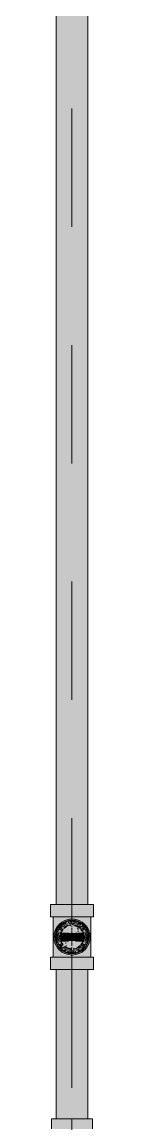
# Model space of a CAD drawing. Header units: millimetres. Extents: x -4000 to 187956, y -58990 to 162485.
# Drawn here: x 59221 to 59279, y 128199 to 129678 of the extents above; entities that cross this region are included whole.
import ezdxf

# ---------------------------------------------------------------- set-up
doc = ezdxf.new("R2010")
doc.units = ezdxf.units.MM
doc.linetypes.add('Dash 1_16_', pattern=[317.5, 158.75, -158.75])
for name, color, linetype, lineweight in [('F-SPRN', 3, 'Continuous', 9), ('P-PIPE', 3, 'Continuous', 9), ('P-PIPE-CNTR', 3, 'Continuous', 9)]:
    doc.layers.add(name, color=color, linetype=linetype, lineweight=lineweight)

# ---------------------------------------------------------------- blocks, each defined once
blk = doc.blocks.new('Sprinkler_Up - DN20-V1061-FFS - TANG 1')
at = {"layer": 'F-SPRN', "transparency": 33554534}
for points in [[(-13.5, 0), (-3.9, 0.7), (-1.7, 2.9), (-1.2, 3.5), (-0.6, 4), (0.6, 4), (1.2, 3.5), (1.7, 2.9), (4.6, 0), (22.2, 0), (18, 13.1), (6.9, 21.2), (-6.9, 21.2), (-18, 13.1), (-22.2, 0)], [(0, -16.7), (4.3, -16.1), (11.8, -11.8), (16.1, -4.3), (16.1, 4.3), (11.8, 11.8), (8.3, 14.4), (0, 16.7), (-4.3, 16.1), (-11.8, 11.8), (-16.1, 4.3), (-16.1, -4.3), (-11.8, -11.8), (-8.3, -14.4)], [(0, -15.6), (7.8, -13.5), (13.5, -7.8), (15.1, -4), (15.1, 4), (13, 8.3), (7.8, 13.5), (0, 15.6), (-7.8, 13.5), (-11, 11), (-15.1, 4), (-15.1, -4), (-11, -11), (-7.8, -13.5)], [(3.4, -21.2), (6.9, -21.2), (18, -13.1), (22.2, 0), (3.9, -0.7), (1.7, -2.9), (1.2, -3.5), (0.6, -4), (-0.6, -4), (-1.2, -3.5), (-1.7, -2.9), (-4.6, 0), (-22.2, 0), (-18, -13.1), (-6.9, -21.2), (0, -21.2)], [(-10.9, -5.5), (-10.9, 5.4), (-14.5, 5.4), (-14.5, -5.5)], [(-7.7, -5.5), (-7.7, 5.4), (-10.9, 5.4), (-10.9, -5.5)], [(0, -5.5), (0, 5.4), (-7.7, 5.4), (-7.7, -5.5)], [(0, 0), (5.7, 0), (2.9, 4.9), (-2.9, 4.9), (-5.7, 0)], [(2.9, -4.9), (5.7, 0), (-5.7, 0), (-2.9, -4.9)], [(-4.6, 0), (4.6, 0), (0, 4.6)], [(0, -4.6), (4.6, 0), (-4.6, 0)], [(0, -2.6), (1.3, 0), (-1.8, 0)], [(-1.3, 0), (1.8, 0), (0, 2.6)], [(7.7, -5.5), (7.7, 5.4), (0, 5.4), (0, -5.5)], [(10.9, -5.5), (10.9, 5.4), (7.7, 5.4), (7.7, -5.5)], [(10.9, -5.5), (14.5, -5.5), (14.5, 5.4), (10.9, 5.4)]]:
    blk.add_hatch(color=1, dxfattribs=at).paths.add_polyline_path(points)
at = {"layer": 'F-SPRN', "color": 1}
for p, q in [((-11.5, 5.4), (-14.5, 5.4)), ((-14.5, 5.4), (-11.3, 5.4)), ((-14.5, 5.4), (-14.5, 3.7)), ((-14.5, 3.3), (-14.5, 0)), ((-11.5, 5.4), (-11.5, 4)), ((-10.9, 1.9), (-10.9, 3.6)), ((-10.8, 5.4), (-8, 5.4)), ((-8.1, 5.4), (-10.8, 5.4)), ((-8.1, 5.4), (-8.1, 2.8)), ((-8.1, 2.5), (-8.1, 0.7)), ((-7.7, 4.8), (-7.7, 2.7)), ((-7.7, 4.8), (-7.7, 2.7)), ((-7.7, 2.1), (-7.7, 0.5)), ((-7.7, 2.1), (-7.7, 0.5)), ((-6.7, 5.4), (-4.7, 5.4)), ((-5.8, 3.8), (-5.8, 2.2)), ((-2.1, 0), (-2.1, 0)), ((-2.1, 0), (-2.1, -0.1)), ((-0.6, 2), (-0.6, 2)), ((-0.5, 2), (-0.6, 2)), ((0, 2.1), (-0.1, 2.1)), ((2, 0.5), (2, 0.6)), ((2.1, 0), (2.1, 0.1)), ((2.1, 0), (2.1, 0)), ((4.7, 5.4), (6.5, 5.4)), ((7.7, 5.4), (10.8, 5.4)), ((7.7, 5.2), (7.7, 2.7)), ((7.7, 5.2), (7.7, 2.7)), ((7.7, 2.3), (7.7, 0.5)), ((7.7, 2.3), (7.7, 0.5)), ((10.8, 5.4), (8.1, 5.4)), ((8.1, 5.4), (8.1, 2.8)), ((8.1, 2.5), (8.1, 0.4)), ((10.9, 5.4), (13, 5.4)), ((10.9, 3.6), (10.9, 0.2)), ((13, 5.4), (11.5, 5.4)), ((11.5, 5.4), (11.5, 4)), ((11.5, 3), (11.5, 0.2)), ((13.2, 5.4), (14.5, 5.4)), ((14.5, 5.4), (13.2, 5.4)), ((14.5, 5.4), (14.5, -5.5)), ((-14.5, -1.3), (-14.5, -3.7)), ((-11.1, -5.5), (-14.5, -5.5)), ((-14.5, -5.5), (-11.5, -5.5)), ((-10.9, -2.6), (-10.9, -1.3)), ((-10.8, -5.5), (-8.1, -5.5)), ((-7.8, -5.5), (-10.8, -5.5)), ((-8.1, -4.2), (-8.1, -5.5)), ((-7.7, -2.7), (-7.7, -4)), ((-7.7, -2.7), (-7.7, -4)), ((-7, -5.5), (-5.8, -5.5)), ((-4.8, -5.5), (-7, -5.5)), ((-5.8, -2.3), (-5.8, -3.8)), ((0, -2.1), (0.1, -2.1)), ((7, -5.5), (4.8, -5.5)), ((5.8, -2.2), (5.8, -3.8)), ((5.8, -5.5), (7, -5.5)), ((7.7, -0.5), (7.7, -2.3)), ((7.7, -0.5), (7.7, -2.3)), ((7.7, -2.7), (7.7, -5.4)), ((7.7, -2.7), (7.7, -5.4)), ((10.8, -5.5), (7.7, -5.5)), ((8.1, -0.4), (8.1, -2.5)), ((8.1, -2.8), (8.1, -5.5)), ((8.1, -5.5), (10.8, -5.5)), ((10.9, -0.2), (10.9, -3.6)), ((13, -5.5), (10.9, -5.5)), ((11.5, -0.2), (11.5, -3)), ((11.5, -4), (11.5, -5.5)), ((11.5, -5.5), (13, -5.5)), ((13.3, -5.5), (14.5, -5.5)), ((14.5, -5.5), (13.3, -5.5))]:
    blk.add_line(p, q, dxfattribs=at)
at = {"layer": 'F-SPRN', "color": 1, "flags": 128}
for points in [[(-1.4, 1.5), (-1.5, 1.5), (-1.5, 1.4), (-1.6, 1.3), (-1.6, 1.3), (-1.7, 1.2), (-1.7, 1.1), (-1.8, 1.1), (-1.8, 1), (-1.9, 0.9), (-1.9, 0.8), (-1.9, 0.8), (-2, 0.7), (-2, 0.6), (-2, 0.5), (-2, 0.5), (-2, 0.4), (-2.1, 0.3), (-2.1, 0.2), (-2.1, 0.1), (-2.1, 0)], [(-0.6, 2), (-0.7, 2), (-0.8, 1.9), (-0.9, 1.9), (-0.9, 1.9), (-1, 1.8), (-1.1, 1.8), (-1.2, 1.7), (-1.2, 1.7), (-1.3, 1.6), (-1.4, 1.6), (-1.4, 1.5)], [(-0.3, 2.1), (-0.4, 2), (-0.5, 2)], [(-0.1, 2.1), (-0.1, 2.1), (-0.2, 2.1), (-0.3, 2.1)], [(1.7, 1.2), (1.7, 1.2), (1.6, 1.3), (1.6, 1.4), (1.5, 1.4), (1.4, 1.5), (1.4, 1.5), (1.3, 1.6), (1.3, 1.7), (1.2, 1.7), (1.1, 1.7), (1.1, 1.8), (1, 1.8), (0.9, 1.9), (0.8, 1.9), (0.8, 1.9), (0.7, 2), (0.6, 2), (0.5, 2), (0.4, 2), (0.4, 2), (0.3, 2.1), (0.2, 2.1), (0.1, 2.1), (0, 2.1)], [(2, 0.6), (2, 0.7), (1.9, 0.7), (1.9, 0.8), (1.9, 0.9), (1.8, 1), (1.8, 1), (1.8, 1.1), (1.7, 1.2)], [(2.1, 0.1), (2.1, 0.2), (2.1, 0.2), (2.1, 0.3), (2, 0.4), (2, 0.5)], [(-2.1, -0.1), (-2.1, -0.2), (-2.1, -0.2), (-2.1, -0.3)], [(-2.1, -0.3), (-2, -0.4), (-2, -0.5), (-2, -0.6), (-2, -0.7), (-1.9, -0.7), (-1.9, -0.8), (-1.9, -0.9), (-1.8, -1), (-1.8, -1), (-1.8, -1.1), (-1.7, -1.2), (-1.7, -1.2), (-1.6, -1.3), (-1.6, -1.4), (-1.5, -1.4), (-1.4, -1.5), (-1.4, -1.5), (-1.3, -1.6), (-1.3, -1.7), (-1.2, -1.7), (-1.1, -1.7), (-1.1, -1.8), (-1, -1.8), (-0.9, -1.9), (-0.8, -1.9), (-0.8, -1.9), (-0.7, -2), (-0.6, -2), (-0.5, -2), (-0.4, -2), (-0.4, -2), (-0.3, -2.1), (-0.2, -2.1), (-0.1, -2.1), (0, -2.1)], [(0.1, -2.1), (0.1, -2.1), (0.2, -2.1), (0.3, -2.1), (0.4, -2), (0.5, -2), (0.6, -2), (0.6, -2), (0.7, -2), (0.8, -1.9), (0.9, -1.9), (0.9, -1.9), (1, -1.8), (1.1, -1.8), (1.2, -1.7), (1.2, -1.7), (1.3, -1.6), (1.4, -1.6), (1.4, -1.5), (1.5, -1.5), (1.5, -1.4), (1.6, -1.3), (1.6, -1.3), (1.7, -1.2), (1.7, -1.1), (1.8, -1.1), (1.8, -1), (1.9, -0.9), (1.9, -0.8), (1.9, -0.8), (2, -0.7), (2, -0.6), (2, -0.5), (2, -0.5), (2, -0.4), (2.1, -0.3), (2.1, -0.2), (2.1, -0.1), (2.1, 0)]]:
    blk.add_lwpolyline(points, dxfattribs=at)
at = {"layer": 'F-SPRN', "color": 1}
for radius, start, end in [(22.2, 360, 180), (21.9, 126.6942, 143.2701), (21.9, 108.2621, 125.7507), (16.7, 106.5995, 120), (16.7, 106.5995, 120), (21.9, 99.348, 107.901), (16.7, 96.4143, 105), (16.7, 96.4143, 105), (21.9, 90.145, 98.8503), (15.6, 95.5762, 100.6843), (15.6, 95.5762, 100.6843), (16.7, 83.0684, 90), (16.7, 83.0684, 90), (21.9, 72.5583, 89.4624), (15.6, 75.573, 80.5892), (15.6, 75.573, 80.5892), (15.6, 67.5614, 74.5481), (15.6, 67.5614, 74.5481), (16.7, 60, 75), (16.7, 60, 75), (21.9, 54.2493, 71.7379), (21.9, 36.7299, 51.3775), (21.9, 165.6773, 179.2615), (21.9, 144.7698, 164.8151), (16.7, 167.6802, 180), (16.7, 167.6802, 180), (16.7, 155.3879, 164.9693), (16.7, 155.3879, 164.9693), (15.6, 166.4265, 180), (15.6, 166.4265, 180), (15.6, 150.9409, 165), (15.6, 159.6139, 165), (16.7, 136.7213, 149.931), (16.7, 136.7213, 149.931), (15.6, 150.9409, 156.3845), (15.6, 138.4214, 150), (15.6, 138.4214, 150), (16.7, 121.4181, 130.5751), (16.7, 121.4181, 130.5751), (15.6, 120.5262, 133.2078), (15.6, 120.5262, 133.2078), (15.6, 114.4363, 119.9813), (15.6, 114.4363, 119.9813), (4.63, 155.7832, 180), (4.63, 155.7832, 180), (4.63, 109.0192, 138.2703), (4.63, 109.0192, 138.2703), (2.56, 109.0192, 168.8278), (2.56, 109.0192, 168.8278), (2.04, 109.0192, 180), (4.63, 17.9592, 90), (4.63, 17.9592, 90), (3.81, 57.0577, 90), (2.56, 14.5599, 90), (2.56, 14.5599, 90), (2.04, 10.4703, 90), (3.81, 16.1605, 43.8358), (15.6, 60.0187, 65.5637), (15.6, 60.0187, 65.5637), (15.6, 46.7922, 60), (15.6, 46.7922, 60), (16.7, 49.4249, 58.5819), (16.7, 49.4249, 58.5819), (15.6, 30, 41.5786), (15.6, 32.8478, 41.5786), (16.7, 30, 43.2787), (16.7, 30, 43.2787), (15.6, 30, 32.8478), (15.6, 23.6155, 29.5646), (15.6, 15, 29.5646), (15.6, 15, 20.3861), (16.7, 15, 24.6121), (16.7, 15, 24.6121), (15.6, 360, 13.6618), (15.6, 0, 13.6618), (16.7, 360, 12.3198), (16.7, 0, 12.3198), (21.9, 15.1849, 35.2302), (21.9, 0.7385, 14.3227), (22.2, 180, 360), (21.9, 180.7385, 194.3227), (21.9, 195.1849, 215.2302), (21.9, 216.7299, 233.3058), (16.7, 180, 192.3198), (16.7, 180, 192.3198), (16.7, 195.0307, 204.6121), (16.7, 195.0307, 204.6121), (15.6, 181.9082, 193.6618), (15.6, 181.9082, 193.6618), (15.6, 197.3339, 209.5646), (15.6, 197.3339, 209.5646), (16.7, 210.069, 223.2787), (16.7, 210.069, 223.2787), (15.6, 212.5472, 221.5786), (15.6, 212.5472, 221.5786), (16.7, 229.4249, 238.5819), (16.7, 229.4249, 238.5819), (15.6, 233.795, 240), (15.6, 233.795, 240), (16.7, 240, 255), (16.7, 240, 255), (15.6, 240.0187, 254.5481), (15.6, 240.0187, 254.5481), (4.63, 197.9592, 0), (4.63, 197.9592, 360), (3.81, 196.1605, 270), (2.56, 191.1677, 0), (2.56, 191.1677, 360), (2.04, 190.4703, 0), (3.81, 270, 360), (16.7, 286.5995, 300), (16.7, 286.5995, 300), (15.6, 294.4363, 299.9813), (15.6, 294.4363, 299.9813), (15.6, 300, 313.2078), (15.6, 300, 313.2078), (16.7, 301.4181, 310.5751), (16.7, 301.4181, 310.5751), (15.6, 318.4214, 330), (15.6, 318.4214, 327.1522), (16.7, 316.7213, 330), (16.7, 316.7213, 330), (15.6, 327.1522, 330), (15.6, 330.4354, 345), (15.6, 330.4354, 336.3845), (21.9, 308.6225, 323.2701), (15.6, 339.6139, 345), (15.6, 346.3382, 360), (15.6, 346.3382, 360), (16.7, 335.3879, 345), (16.7, 335.3879, 345), (16.7, 347.6802, 360), (16.7, 347.6802, 360), (21.9, 324.7698, 344.8151), (21.9, 345.6773, 359.2615), (21.9, 234.9759, 251.7379), (21.9, 252.5583, 269.4624), (15.6, 255, 267.64), (15.6, 255, 267.64), (16.7, 263.0684, 270), (16.7, 263.0684, 270), (21.9, 270.145, 278.8503), (15.6, 275.5762, 280.6843), (15.6, 275.5762, 280.6843), (16.7, 276.4143, 285), (16.7, 276.4143, 285), (21.9, 279.348, 287.901), (21.9, 288.2621, 305.0241), (21.9, 305.0241, 308.6225)]:
    blk.add_arc((0, 0), radius, start, end, dxfattribs=at)
blk = doc.blocks.new('Steel_Transition_Threaded_HoaPhat - Standard-V1065-FFS - TANG 1')
at = {"layer": 'P-PIPE', "lineweight": 13, "transparency": 33554534}
h = blk.add_hatch(color=1, dxfattribs=at)
h.paths.add_polyline_path([(59250, 128427.6), (59255.8, 128428.4), (59264.4, 128433), (59265.9, 128434.2), (59269.5, 128438.8), (59271.7, 128444.3), (59272.5, 128450.1), (59271.7, 128455.9), (59269.5, 128461.3), (59263, 128468.2), (59261.3, 128469.6), (59255.8, 128471.8), (59250, 128472.6), (59244.2, 128471.8), (59238.7, 128469.5), (59234.1, 128466), (59230.5, 128461.3), (59228.3, 128455.9), (59227.6, 128449.2), (59228.3, 128444.3), (59230.5, 128438.8), (59235.6, 128433), (59238.8, 128430.6), (59244.2, 128428.4)])
h.paths.add_polyline_path([(59250, 128430), (59244.8, 128430.7), (59239.5, 128433), (59235.8, 128435.9), (59232.6, 128440), (59230.6, 128444.9), (59229.9, 128450.1), (59230.6, 128455.3), (59232.6, 128460.1), (59235.8, 128464.3), (59240, 128467.5), (59245, 128469.5), (59250, 128470.2), (59255.2, 128469.5), (59263, 128465.2), (59264.2, 128464.3), (59267.4, 128460.1), (59269.4, 128455.3), (59270.1, 128450.1), (59269.4, 128444.9), (59267.4, 128440), (59263, 128435), (59260.1, 128432.7), (59255.2, 128430.7)])
for points in [[(59250, 128430), (59250, 128433.7), (59241.8, 128435.9), (59235.8, 128441.9), (59233.6, 128450.1), (59235.8, 128458.3), (59241.8, 128464.3), (59250, 128466.5), (59250, 128470.2), (59244.8, 128469.5), (59240, 128467.5), (59235.8, 128464.3), (59232.6, 128460.1), (59230.6, 128455.3), (59229.9, 128450.1), (59230.6, 128444.9), (59232.6, 128440), (59235.8, 128435.9), (59240, 128432.7), (59244.8, 128430.7)], [(59250, 128431.6), (59256.7, 128433), (59259.3, 128434.1), (59263.1, 128437), (59266, 128440.8), (59267.9, 128445.3), (59268.5, 128450.1), (59267.9, 128454.9), (59266, 128459.3), (59263, 128463.2), (59259.3, 128466.1), (59254.8, 128468), (59250, 128468.6), (59245.2, 128468), (59240.8, 128466.1), (59236.9, 128463.2), (59234, 128459.3), (59232.1, 128454.9), (59231.5, 128450.1), (59232.1, 128445.3), (59234, 128440.8), (59236.9, 128437), (59243.3, 128433), (59245.2, 128432.2)], [(59250, 128430), (59255.2, 128430.7), (59263, 128435), (59264.2, 128435.9), (59267.4, 128440), (59269.4, 128444.9), (59270.1, 128450.1), (59269.4, 128455.3), (59267.4, 128460.1), (59263, 128465.2), (59260.1, 128467.5), (59255, 128469.5), (59250, 128469.5), (59250, 128466.5), (59258.2, 128464.3), (59264.2, 128458.3), (59266.4, 128450.1), (59264.2, 128441.9), (59258.2, 128435.9), (59250, 128433)]]:
    blk.add_hatch(color=1, dxfattribs=at).paths.add_polyline_path(points)
at = {"layer": 'P-PIPE', "color": 20, "lineweight": 13}
for radius, start, end in [(22.5, 90, 270), (22.5, 90, 120), (22.5, 270, 90), (22.5, 60, 90), (22.5, 120.1908, 177.7326), (20.1, 150, 162.7449), (18.5, 157.6232, 165), (18.5, 157.6232, 165), (20.1, 128.8856, 148.1553), (18.5, 136.4297, 150), (18.5, 136.4297, 150), (16.4, 143.5463, 150), (18.5, 123.4976, 133.2041), (18.5, 123.4976, 133.2041), (20.1, 109.6859, 125.0043), (22.5, 120, 120.1908), (16.4, 121.0738, 128.0319), (18.5, 106.819, 120), (18.5, 106.819, 120), (16.4, 113.4045, 120), (16.4, 107.4657, 111.9681), (20.1, 104.4527, 105), (20.1, 100.9975, 104.4527), (18.5, 91.4353, 103.2046), (18.5, 91.4353, 103.2046), (16.4, 96.2132, 104.6042), (20.1, 90.5246, 98.5089), (22.5, 270, 59.8092), (18.5, 78.0986, 90), (18.5, 78.0986, 90), (20.1, 75.5473, 87.9279), (18.5, 60, 75), (18.5, 60, 75), (16.4, 66.9681, 72.9388), (20.1, 75, 75.5473), (20.1, 54.9957, 75), (16.4, 60.5934, 66.5955), (18.5, 46.7959, 56.5024), (18.5, 46.7959, 56.5024), (22.5, 59.8092, 60), (18.5, 45, 45.1552), (18.5, 45, 45.1552), (20.1, 31.8447, 49.2195), (18.5, 30, 43.5703), (18.5, 30, 43.5703), (18.5, 15, 22.3768), (18.5, 15, 22.3768), (20.1, 17.2551, 30), (22.5, 177.7326, 180), (22.5, 180, 270), (20.1, 166.0499, 193.9501), (20.1, 197.2551, 210), (18.5, 166.5939, 193.4061), (18.5, 166.5939, 193.4061), (18.5, 195, 202.3768), (18.5, 195, 202.3768), (16.4, 180.8106, 191.4533), (16.4, 168.5467, 175.1607), (16.4, 158.0319, 163.506), (16.4, 210.6635, 216.4537), (16.4, 338.0319, 342.8691), (16.4, 351.9681, 6.4537), (18.5, 337.6232, 345), (18.5, 337.6232, 345), (20.1, 330, 342.7449), (18.5, 346.5939, 13.4061), (18.5, 346.5939, 13.4061), (20.1, 346.0499, 13.9501), (20.1, 211.8447, 231.1144), (18.5, 210, 223.5703), (18.5, 210, 223.5703), (18.5, 226.7959, 236.5024), (18.5, 226.7959, 236.5024), (20.1, 238.4084, 255), (18.5, 240, 248.4953), (18.5, 240, 248.4953), (16.4, 240, 246.5955), (18.5, 248.8886, 255), (18.5, 248.8886, 255), (20.1, 255.0607, 267.9279), (18.5, 258.0986, 270), (18.5, 258.0986, 270), (16.4, 264.1652, 268.506), (20.1, 270.5246, 278.5089), (18.5, 271.4353, 283.2046), (18.5, 271.4353, 283.2046), (16.4, 276.2132, 283.9063), (20.1, 280.9975, 285), (16.4, 287.4657, 291.9681), (18.5, 286.819, 291.1114), (18.5, 286.819, 291.1114), (16.4, 293.5463, 300), (18.5, 291.5047, 300), (18.5, 291.5047, 300), (20.1, 289.6859, 301.5916), (18.5, 303.4976, 313.2041), (18.5, 303.4976, 313.2041), (18.5, 314.8448, 315), (18.5, 314.8448, 315), (20.1, 310.7805, 328.1553), (18.5, 316.4297, 330), (18.5, 316.4297, 330)]:
    blk.add_arc((59250, 128450.1), radius, start, end, dxfattribs=at)

msp = doc.modelspace()

# ---------------------------------------------------------------- hatches: boundary and pattern name
at = {"layer": 'P-PIPE', "lineweight": 5, "transparency": 33554534}
for points in [[(59250, 128493.7), (59250, 131149.4), (59228.9, 131149.4), (59229.6, 128493.7), (59244.5, 128493.7)], [(59250, 128493.7), (59271.1, 128493.7), (59270.4, 131149.4), (59250, 131149.4), (59250, 128506)], [(59229.8, 128477), (59250, 128477), (59250, 128493.7), (59221.4, 128493.7), (59222.3, 128477), (59227.6, 128477)], [(59278.6, 128477), (59277.7, 128493.7), (59250, 128493.7), (59250, 128477), (59277.7, 128477)], [(59243.5, 128423.1), (59250, 128423.1), (59250, 128428.9), (59240.8, 128431.3), (59233.9, 128436.8), (59231.7, 128439.4), (59229.2, 128446.2), (59229.2, 128454), (59233.9, 128463.4), (59237.7, 128467), (59244.3, 128470.2), (59250, 128471.2), (59250, 128477), (59224.7, 128477), (59225.6, 128423.1), (59241.9, 128423.1)], [(59250, 128426), (59256.2, 128426.8), (59262.1, 128429.2), (59267.1, 128433), (59270.9, 128438), (59273.3, 128443.8), (59274.1, 128450.1), (59273.3, 128456.3), (59270.9, 128462.1), (59263.9, 128469.5), (59262.1, 128471), (59256.2, 128473.4), (59250, 128474.2), (59243.8, 128473.4), (59236.1, 128469.5), (59233, 128467.1), (59227.6, 128458.5), (59226.7, 128456.3), (59225.9, 128450.1), (59227.6, 128441.7), (59229.1, 128438), (59233, 128433), (59237.9, 128429.2), (59243.8, 128426.8)], [(59271.9, 128423.1), (59275.3, 128423.1), (59274.4, 128477), (59250, 128477), (59250, 128471.2), (59259.2, 128468.9), (59266.1, 128463.4), (59268.3, 128460.7), (59270.8, 128454), (59270.8, 128446.2), (59266.1, 128436.8), (59262, 128433), (59255.7, 128430), (59250, 128428.9), (59250, 128423.1), (59267.9, 128423.1)], [(59241.7, 128435.6), (59242.8, 128437.6), (59241.7, 128441.7), (59242.8, 128445.9), (59245.8, 128449), (59257.2, 128454.3), (59258.4, 128458.4), (59257.2, 128462.6), (59255.9, 128464.3), (59250, 128466.8), (59241.7, 128464.6), (59235.5, 128458.4), (59233.3, 128450.1), (59235.5, 128441.7), (59238.2, 128438.3)], [(59229.8, 128406.4), (59250, 128406.4), (59250, 128423.1), (59221.4, 128423.1), (59222.3, 128406.4), (59227.6, 128406.4)], [(59278.6, 128406.4), (59277.7, 128423.1), (59250, 128423.1), (59250, 128406.4), (59277.7, 128406.4)], [(59244.5, 128206), (59250, 128206), (59250, 128406.4), (59228.9, 128406.4), (59229.6, 128206), (59239.5, 128206)], [(59250, 128206), (59271.1, 128206), (59270.4, 128406.4), (59250, 128406.4), (59250, 128360)], [(59230.7, 128192.7), (59277.4, 128192.7), (59276.4, 128206), (59222.7, 128206), (59223.6, 128192.7), (59226.3, 128192.7)]]:
    msp.add_hatch(color=1, dxfattribs=at).paths.add_polyline_path(points)
at = {"layer": 'P-PIPE', "transparency": 33554534}
msp.add_hatch(color=1, dxfattribs=at).paths.add_polyline_path([(59250, 128433.4), (59258.4, 128435.6), (59263, 128440.4), (59266.1, 128445.8), (59266.1, 128454.4), (59261.8, 128461.9), (59258.4, 128464.6), (59250, 128466.8), (59245.7, 128466.2), (59238.2, 128461.9), (59233.9, 128454.4), (59233.9, 128445.8), (59238.2, 128438.3), (59241.7, 128435.6)])

# ---------------------------------------------------------------- linework, layer by layer
at = {"layer": 'P-PIPE', "color": 20, "lineweight": 13}
for p, q in [((59228.9, 131149.4), (59228.9, 128493.7)), ((59271.1, 128493.7), (59271.1, 131149.4)), ((59221.4, 128493.7), (59221.4, 128477)), ((59228.8, 128493.7), (59221.4, 128493.7)), ((59250, 128493.7), (59221.4, 128493.7)), ((59228.9, 128493.7), (59229.6, 128493.7)), ((59229.7, 128493.7), (59235.1, 128493.7)), ((59235, 128493.7), (59229.8, 128493.7)), ((59235.6, 128493.7), (59264.4, 128493.7)), ((59250, 128493.7), (59235.7, 128493.7)), ((59264.3, 128493.7), (59250, 128493.7)), ((59278.6, 128493.7), (59250, 128493.7)), ((59264.9, 128493.7), (59270.3, 128493.7)), ((59270.2, 128493.7), (59265, 128493.7)), ((59270.4, 128493.7), (59271.1, 128493.7)), ((59278.6, 128493.7), (59271.2, 128493.7)), ((59278.6, 128477), (59278.6, 128493.7)), ((59221.4, 128477), (59224.6, 128477)), ((59221.4, 128477), (59250, 128477)), ((59224.7, 128477), (59224.7, 128423.1)), ((59225.6, 128477), (59224.7, 128477)), ((59225.6, 128477), (59224.7, 128477)), ((59225.5, 128477), (59227.4, 128477)), ((59234.6, 128477), (59225.6, 128477)), ((59242.6, 128477), (59225.6, 128477)), ((59227.9, 128477), (59234.7, 128477)), ((59241.9, 128477), (59235.6, 128477)), ((59235.7, 128477), (59241.9, 128477)), ((59243.4, 128477), (59250, 128477)), ((59250, 128477), (59243.5, 128477)), ((59250, 128477), (59243.5, 128477)), ((59250, 128477), (59256.6, 128477)), ((59250, 128477), (59278.6, 128477)), ((59256.5, 128477), (59250, 128477)), ((59256.5, 128477), (59250, 128477)), ((59275.3, 128477), (59257.4, 128477)), ((59258.1, 128477), (59264.3, 128477)), ((59264.4, 128477), (59258.1, 128477)), ((59265.3, 128477), (59274.5, 128477)), ((59275.3, 128477), (59265.4, 128477)), ((59275.3, 128423.1), (59275.3, 128477)), ((59275.4, 128477), (59278.6, 128477)), ((59233, 128433), (59233, 128433)), ((59267.1, 128433), (59267, 128433)), ((59221.4, 128423.1), (59221.4, 128406.4)), ((59224.6, 128423.1), (59221.4, 128423.1)), ((59250, 128423.1), (59221.4, 128423.1)), ((59224.7, 128423.1), (59234.6, 128423.1)), ((59224.7, 128423.1), (59242.6, 128423.1)), ((59227.4, 128423.1), (59225.5, 128423.1)), ((59234.7, 128423.1), (59227.9, 128423.1)), ((59235.6, 128423.1), (59241.9, 128423.1)), ((59241.9, 128423.1), (59235.7, 128423.1)), ((59250, 128423.1), (59243.4, 128423.1)), ((59243.5, 128423.1), (59250, 128423.1)), ((59243.5, 128423.1), (59250, 128423.1)), ((59256.6, 128423.1), (59250, 128423.1)), ((59278.6, 128423.1), (59250, 128423.1)), ((59250, 128423.1), (59256.5, 128423.1)), ((59250, 128423.1), (59256.5, 128423.1)), ((59257.4, 128423.1), (59274.4, 128423.1)), ((59264.3, 128423.1), (59258.1, 128423.1)), ((59258.1, 128423.1), (59264.4, 128423.1)), ((59274.5, 128423.1), (59265.3, 128423.1)), ((59265.4, 128423.1), (59274.4, 128423.1)), ((59274.4, 128423.1), (59275.3, 128423.1)), ((59274.4, 128423.1), (59275.3, 128423.1)), ((59278.6, 128423.1), (59275.4, 128423.1)), ((59278.6, 128406.4), (59278.6, 128423.1)), ((59221.4, 128406.4), (59228.8, 128406.4)), ((59221.4, 128406.4), (59250, 128406.4)), ((59228.9, 128406.4), (59228.9, 128206)), ((59229.6, 128406.4), (59228.9, 128406.4)), ((59235.1, 128406.4), (59229.7, 128406.4)), ((59229.8, 128406.4), (59235, 128406.4)), ((59264.4, 128406.4), (59235.6, 128406.4)), ((59235.7, 128406.4), (59250, 128406.4)), ((59250, 128406.4), (59264.3, 128406.4)), ((59250, 128406.4), (59278.6, 128406.4)), ((59270.3, 128406.4), (59264.9, 128406.4)), ((59265, 128406.4), (59270.2, 128406.4)), ((59271.1, 128406.4), (59270.4, 128406.4)), ((59271.1, 128206), (59271.1, 128406.4)), ((59271.2, 128406.4), (59278.6, 128406.4)), ((59222.7, 128206), (59222.7, 128192.7)), ((59228.7, 128206), (59222.7, 128206)), ((59277.4, 128206), (59222.7, 128206)), ((59228.9, 128206), (59229.6, 128206)), ((59231.7, 128206), (59268.3, 128206)), ((59268.4, 128206), (59231.7, 128206)), ((59270.4, 128206), (59271.1, 128206)), ((59277.4, 128206), (59271.3, 128206)), ((59277.4, 128192.7), (59277.4, 128206))]:
    msp.add_line(p, q, dxfattribs=at)
for radius, start, end in [(24.1, 90, 225), (24.1, 90, 270), (21.1, 90, 96.9789), (24.1, 315, 90), (24.1, 270, 90), (21.1, 81.9789, 87.7707), (21.1, 156.9789, 165), (21.1, 150, 154.6013), (21.1, 141.9789, 146.1637), (21.1, 137.2293, 141.8404), (21.1, 126.9789, 135), (21.1, 112.0203, 125.8689), (21.1, 99.731, 105), (21.1, 75, 81.9292), (21.1, 62.2293, 66.9789), (21.1, 54.1311, 60), (21.1, 38.1596, 51.5517), (21.1, 33.8363, 38.0211), (21.1, 25.3987, 30), (21.1, 15, 23.0211), (21.1, 173.0708, 177.9758), (21.1, 182.0242, 194.2622), (21.1, 165.7378, 171.9789), (21.1, 195, 201.9789), (21.1, 338.0211, 345), (21.1, 345.7378, 357.7452), (21.1, 2.0242, 12.7707), (21.1, 206.4435, 210), (24.1, 225.0718, 270), (21.1, 219.3488, 231.9789), (21.1, 234.4307, 245.5764), (21.1, 255, 270), (24.1, 270, 314.9282), (21.1, 270, 278.0211), (21.1, 279.731, 285), (21.1, 293.0211, 305.5693), (21.1, 305.5693, 308.4483), (21.1, 308.4483, 321.8404), (21.1, 330, 334.6013)]:
    msp.add_arc((59250, 128450.1), radius, start, end, dxfattribs=at)
at = {"layer": 'P-PIPE', "color": 1}
for centre, radius, start, end in [((59250, 128450.1), 16.7, 157.579, 164.2722), ((59250, 128458.4), 8.35, 69.0027, 79.2369), ((59250, 128458.4), 8.35, 50.2727, 60.5692), ((59250, 128458.4), 8.35, 20.1285, 29.0413), ((59250, 128458.4), 8.35, 8.0385, 17.9918), ((59250, 128458.4), 8.35, 352.2824, 1.6717), ((59250, 128450.1), 16.7, 46.0317, 57.203), ((59250, 128450.1), 16.7, 32.3031, 45.2846), ((59250, 128450.1), 16.7, 16.9375, 22.421), ((59250, 128450.1), 16.7, 170.1108, 177.203), ((59250, 128450.1), 16.7, 182.797, 189.8892), ((59250, 128450.1), 16.7, 190.2154, 195.2487), ((59250, 128441.7), 8.35, 172.0327, 181.5407), ((59250, 128441.7), 8.35, 131.0366, 150), ((59250, 128441.7), 8.35, 115.6806, 125.5287), ((59250, 128441.7), 8.35, 100.6842, 111.8703), ((59250, 128441.7), 8.35, 90, 100.6842), ((59250, 128458.4), 8.35, 270, 280.6842), ((59250, 128458.4), 8.35, 316.3183, 330), ((59250, 128450.1), 16.7, 337.2636, 343.0625), ((59250, 128450.1), 16.7, 350.1108, 355.6907), ((59250, 128450.1), 16.7, 231.8726, 237.203), ((59250, 128441.7), 8.35, 199.9004, 209.0413), ((59250, 128450.1), 16.7, 254.7154, 259.6727), ((59250, 128441.7), 8.35, 249.0027, 259.2369), ((59250, 128450.1), 16.7, 264.6626, 270), ((59250, 128450.1), 16.7, 308.1274, 313.9683), ((59250, 128450.1), 16.7, 314.7154, 320.6908)]:
    msp.add_arc(centre, radius, start, end, dxfattribs=at)
at = {"layer": 'P-PIPE-CNTR', "color": 1, "linetype": 'Dash 1_16_'}
for p, q in [((59250, 131149.4), (59250, 128493.7)), ((59250, 131149.4), (59250, 128493.7)), ((59250, 128472.6), (59250, 128475.1)), ((59250, 128471.2), (59250, 128472.6)), ((59250, 128466.8), (59250, 128468.6)), ((59250, 128463.6), (59250, 128465.2)), ((59250, 128459.8), (59250, 128462.6)), ((59250, 128455.5), (59250, 128459.1)), ((59225, 128450.1), (59227.5, 128450.1)), ((59227.8, 128450.1), (59231.5, 128450.1)), ((59231.5, 128450.1), (59233.3, 128450.1)), ((59236.9, 128450.1), (59238.6, 128450.1)), ((59239.1, 128450.1), (59240.4, 128450.1)), ((59240.4, 128450.1), (59242.3, 128450.1)), ((59245.4, 128450.1), (59247.6, 128450.1)), ((59248.7, 128450.1), (59250, 128450.1)), ((59250, 128452.6), (59250, 128454.3)), ((59250, 128450.1), (59250, 128452.1)), ((59250, 128448), (59250, 128450.1)), ((59250, 128450.1), (59251.3, 128450.1)), ((59250, 128445.9), (59250, 128447.5)), ((59250, 128441.1), (59250, 128444.6)), ((59252.4, 128450.1), (59254.6, 128450.1)), ((59255.7, 128450.1), (59263, 128450.1)), ((59266.4, 128450.1), (59267.9, 128450.1)), ((59268.5, 128450.1), (59272.2, 128450.1)), ((59272.5, 128450.1), (59275, 128450.1)), ((59250, 128438.1), (59250, 128440.4)), ((59250, 128435), (59250, 128436.5)), ((59250, 128431.6), (59250, 128433)), ((59250, 128430), (59250, 128431.6)), ((59250, 128427.6), (59250, 128428.9)), ((59250, 128425.1), (59250, 128427.6)), ((59250, 128406.4), (59250, 128206)), ((59250, 128406.4), (59250, 128206))]:
    msp.add_line(p, q, dxfattribs=at)
at = {"layer": 'P-PIPE-CNTR', "color": 20, "lineweight": 13}
for p, q in [((59250, 128474.2), (59250, 128493.7)), ((59250, 128471.2), (59250, 128472.6)), ((59250, 128466.8), (59250, 128468.6)), ((59250, 128463.6), (59250, 128465.2)), ((59250, 128459.8), (59250, 128462.6)), ((59250, 128455.5), (59250, 128459.1)), ((59250, 128452.6), (59250, 128454.3)), ((59250, 128450.1), (59250, 128452.1)), ((59250, 128448), (59250, 128450.1)), ((59250, 128445.9), (59250, 128447.5)), ((59250, 128441.1), (59250, 128443.6)), ((59250, 128438.1), (59250, 128440.4)), ((59250, 128435), (59250, 128436.5)), ((59250, 128430), (59250, 128431.6)), ((59250, 128427.6), (59250, 128428.9)), ((59250, 128426), (59250, 128427.6)), ((59250, 128406.4), (59250, 128426)), ((59250, 128157), (59250, 128206))]:
    msp.add_line(p, q, dxfattribs=at)

# ---------------------------------------------------------------- block references
at = {"layer": 'F-SPRN', "color": 1}
msp.add_blockref('Sprinkler_Up - DN20-V1061-FFS - TANG 1', (59250, 128450.1), dxfattribs=at)
at = {"layer": 'P-PIPE', "color": 20, "lineweight": 13}
msp.add_blockref('Steel_Transition_Threaded_HoaPhat - Standard-V1065-FFS - TANG 1', (0, 0), dxfattribs=at)

doc.saveas('drawing.dxf')
